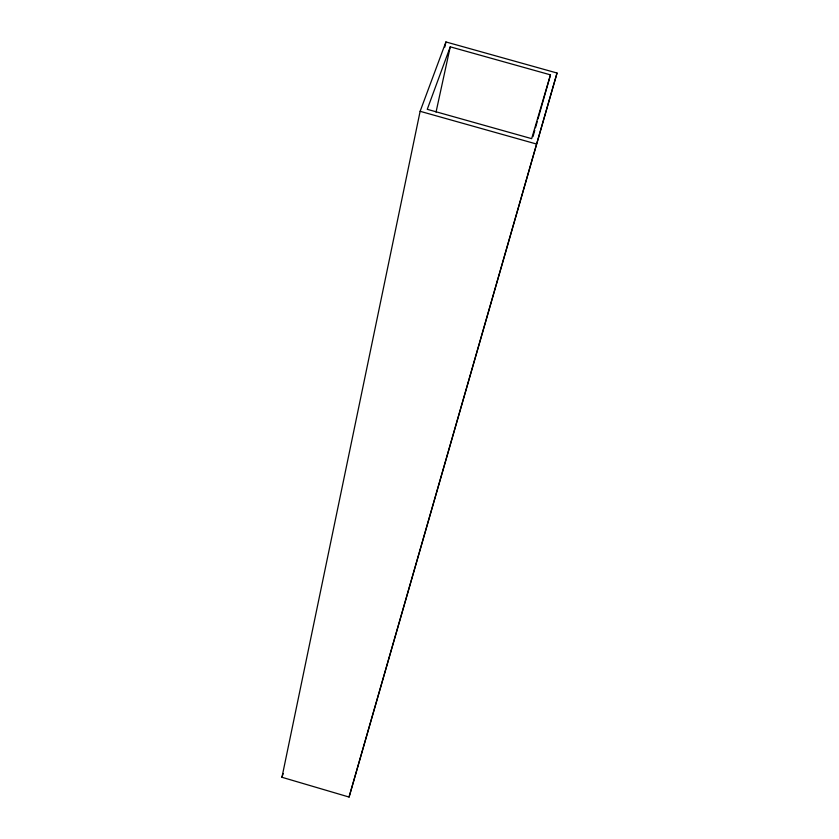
<?xml version="1.0" encoding="UTF-8"?>
<svg xmlns="http://www.w3.org/2000/svg" width="839" height="839" viewBox="0 0 839 839"><rect width="100%" height="100%" fill="white"/><g stroke="black" fill="none" stroke-linecap="round" stroke-linejoin="round"><path stroke-width="1.26" d="M281.956 777.281L420.129 111.304L445.929 41.95L557.044 73.024L349.066 797.05L281.956 777.281L283.152 773.548M444.827 47.068L445.929 41.95M436.039 112.101L450.249 46.827L550.478 74.86L537.988 118.949M532.996 136.579L534.779 130.286M535.492 127.769L537.275 121.466M349.066 797.05L557.044 73.024M550.478 74.86L531.664 138.655L427.261 109.311L450.249 46.827M420.129 111.304L536.394 143.993"/></g></svg>
